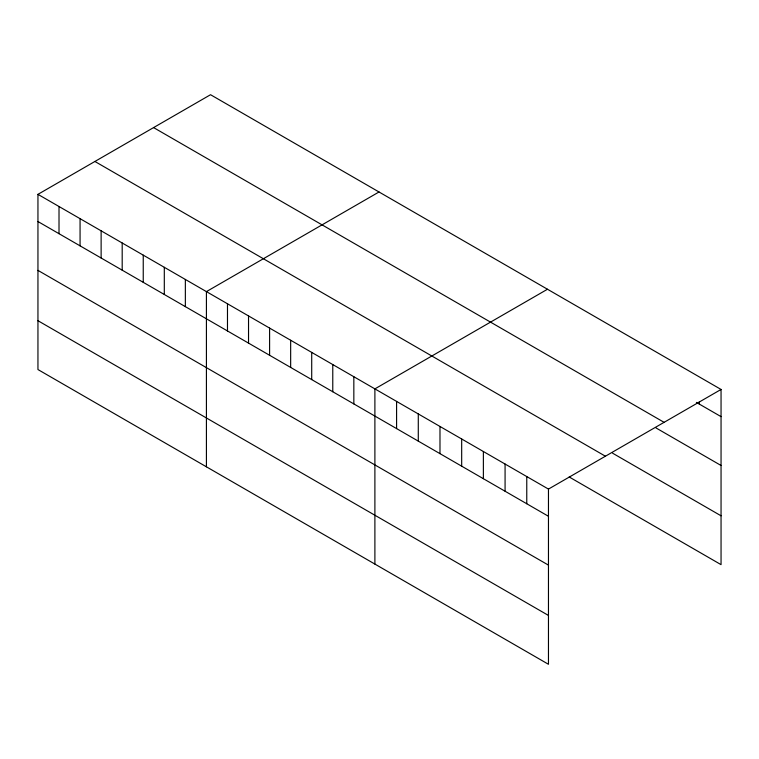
<?xml version="1.0" encoding="UTF-8"?>
<svg xmlns="http://www.w3.org/2000/svg" width="759" height="759" viewBox="0 0 759 759"><rect width="100%" height="100%" fill="white"/><g stroke="black" fill="none" stroke-linecap="round" stroke-linejoin="round"><path stroke-width="1.14" d="M37.95 194.351L548.463 489.09L548.463 664.286L37.95 369.548L37.95 194.351L210.537 94.714L721.05 389.452L721.05 564.649L569.174 476.965M379.007 191.98L206.42 291.617L206.42 466.813M547.476 289.245L374.889 388.883L374.889 564.079M548.463 489.09L721.05 389.452M696.392 402.403L721.05 416.634M153.584 127.588L664.097 422.336M655.956 427.905L721.05 465.485M612.57 453.17L721.05 515.807M94.903 161.468L605.416 456.216M37.95 221.533L548.463 516.281M37.95 270.375L548.463 565.123M37.95 320.706L548.463 615.445M699.352 401.748L699.352 404.111M526.765 476.567L526.765 503.748M505.077 464.043L505.077 491.225M483.379 451.51L483.379 478.701M461.681 438.987L461.681 466.168M439.983 426.463L439.983 453.645M418.285 413.93L418.285 441.121M396.587 401.407L396.587 428.588M353.836 376.72L353.836 403.911M332.774 364.567L332.774 391.748M311.712 352.404L311.712 379.595M290.659 340.25L290.659 367.432M269.597 328.087L269.597 355.278M248.535 315.934L248.535 343.115M227.482 303.771L227.482 330.962M185.357 279.454L185.357 306.645M164.305 267.301L164.305 294.483M143.242 255.138L143.242 282.329M122.19 242.984L122.19 270.166M101.127 230.821L101.127 258.013M80.065 218.668L80.065 245.85M59.012 206.505L59.012 233.696"/></g></svg>
